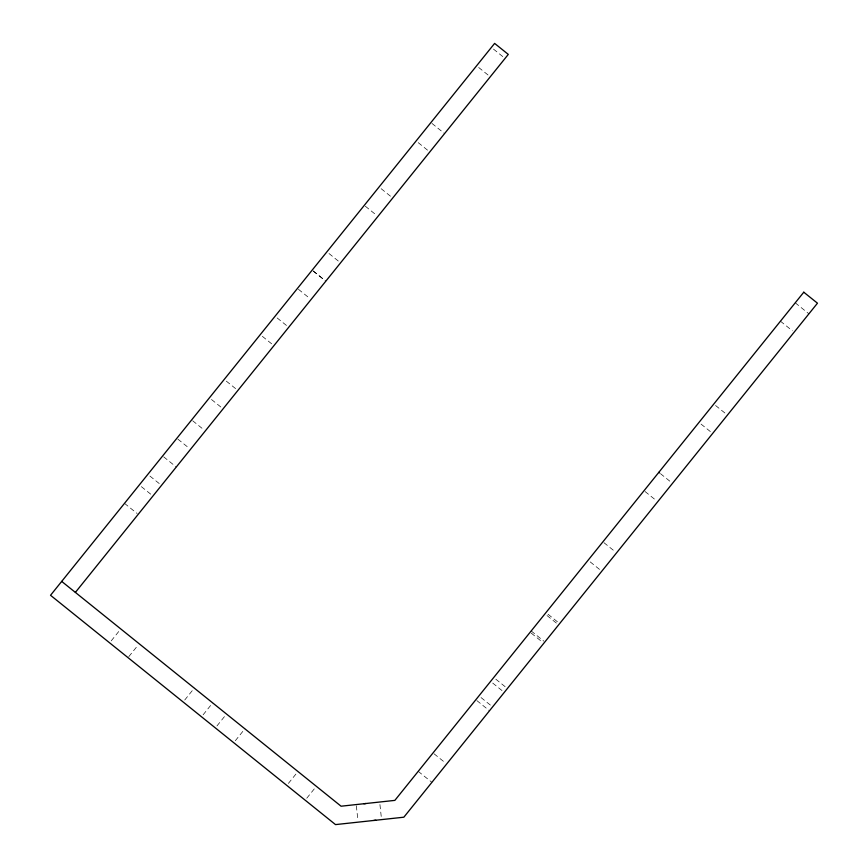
<?xml version="1.0" encoding="UTF-8"?>
<svg xmlns="http://www.w3.org/2000/svg" width="868" height="868" viewBox="0 0 868 868"><rect width="100%" height="100%" fill="white"/><g stroke="black" fill="none" stroke-linecap="round" stroke-linejoin="round"><path stroke-width="0.65" stroke-dasharray="4.34 3.25" d="M111.234 640.855L119.209 630.938M128.811 656.631L137.589 645.727M184.743 700.009L194.313 688.107M203.112 714.798L212.693 702.896M216.957 725.93L224.931 716.013M235.326 740.719L244.895 728.816M288.393 783.413L296.379 773.507M306.773 798.202L315.551 787.298M493.491 49.107L502.952 56.735M795.24 302.813L808.911 313.815M478.702 67.487L488.163 75.104M780.451 321.193L792.321 330.751M431.96 123.43L444.579 133.585M418.224 142.656L428.738 151.119M715.579 405.497L727.449 415.056M701.062 424.094L710.859 431.982M381.161 188.703L390.633 196.32M365.33 206.226L375.844 214.689M660.483 473.657L670.443 481.675M645.076 491.538L655.915 500.261M328.994 253.532L340.56 262.852M313.25 270.946L325.869 281.102M313.153 271.066L323.666 279.529M298.462 289.326L308.975 297.789M603.954 542.684L614.468 551.147M590.218 561.911L599.68 569.527M277.152 317.959L286.614 325.576M262.364 336.339L271.825 343.956M548.088 614.273L557.549 621.889M547.046 615.564L556.507 623.181M226.309 381.139L237.886 390.448M531.194 630.96L543.813 641.116M531.205 633.097L542.771 642.407M211.521 399.519L220.993 407.135M192.685 420.774L203.21 429.237M495.834 679.199L505.306 686.816M492.72 683.083L504.286 692.393M177.897 439.154L188.421 447.617M481.046 697.579L490.518 705.196M476.879 700.606L489.498 710.762M163.661 456.839L176.291 466.995M149.925 476.065L161.502 485.375M141.397 486.666L151.922 495.129M124.504 503.353L137.133 513.509M434.065 753.804L445.642 763.113M418.224 771.337L431.906 782.339M379.934 804.538L381.562 819.62M356.347 805.819L357.844 819.642"/><path stroke-width="1.3" d="M75.375 592.41L508.29 54.402L494.619 43.4L50.528 595.285L335.515 824.6L403.848 817.2L817.472 303.192L803.768 292.212M803.79 292.19L394.853 800.383L341.07 806.209L61.704 581.408M363.931 803.735L365.927 803.518M373.848 820.455L375.833 820.238M658.834 472.333L659.55 472.908"/></g></svg>
